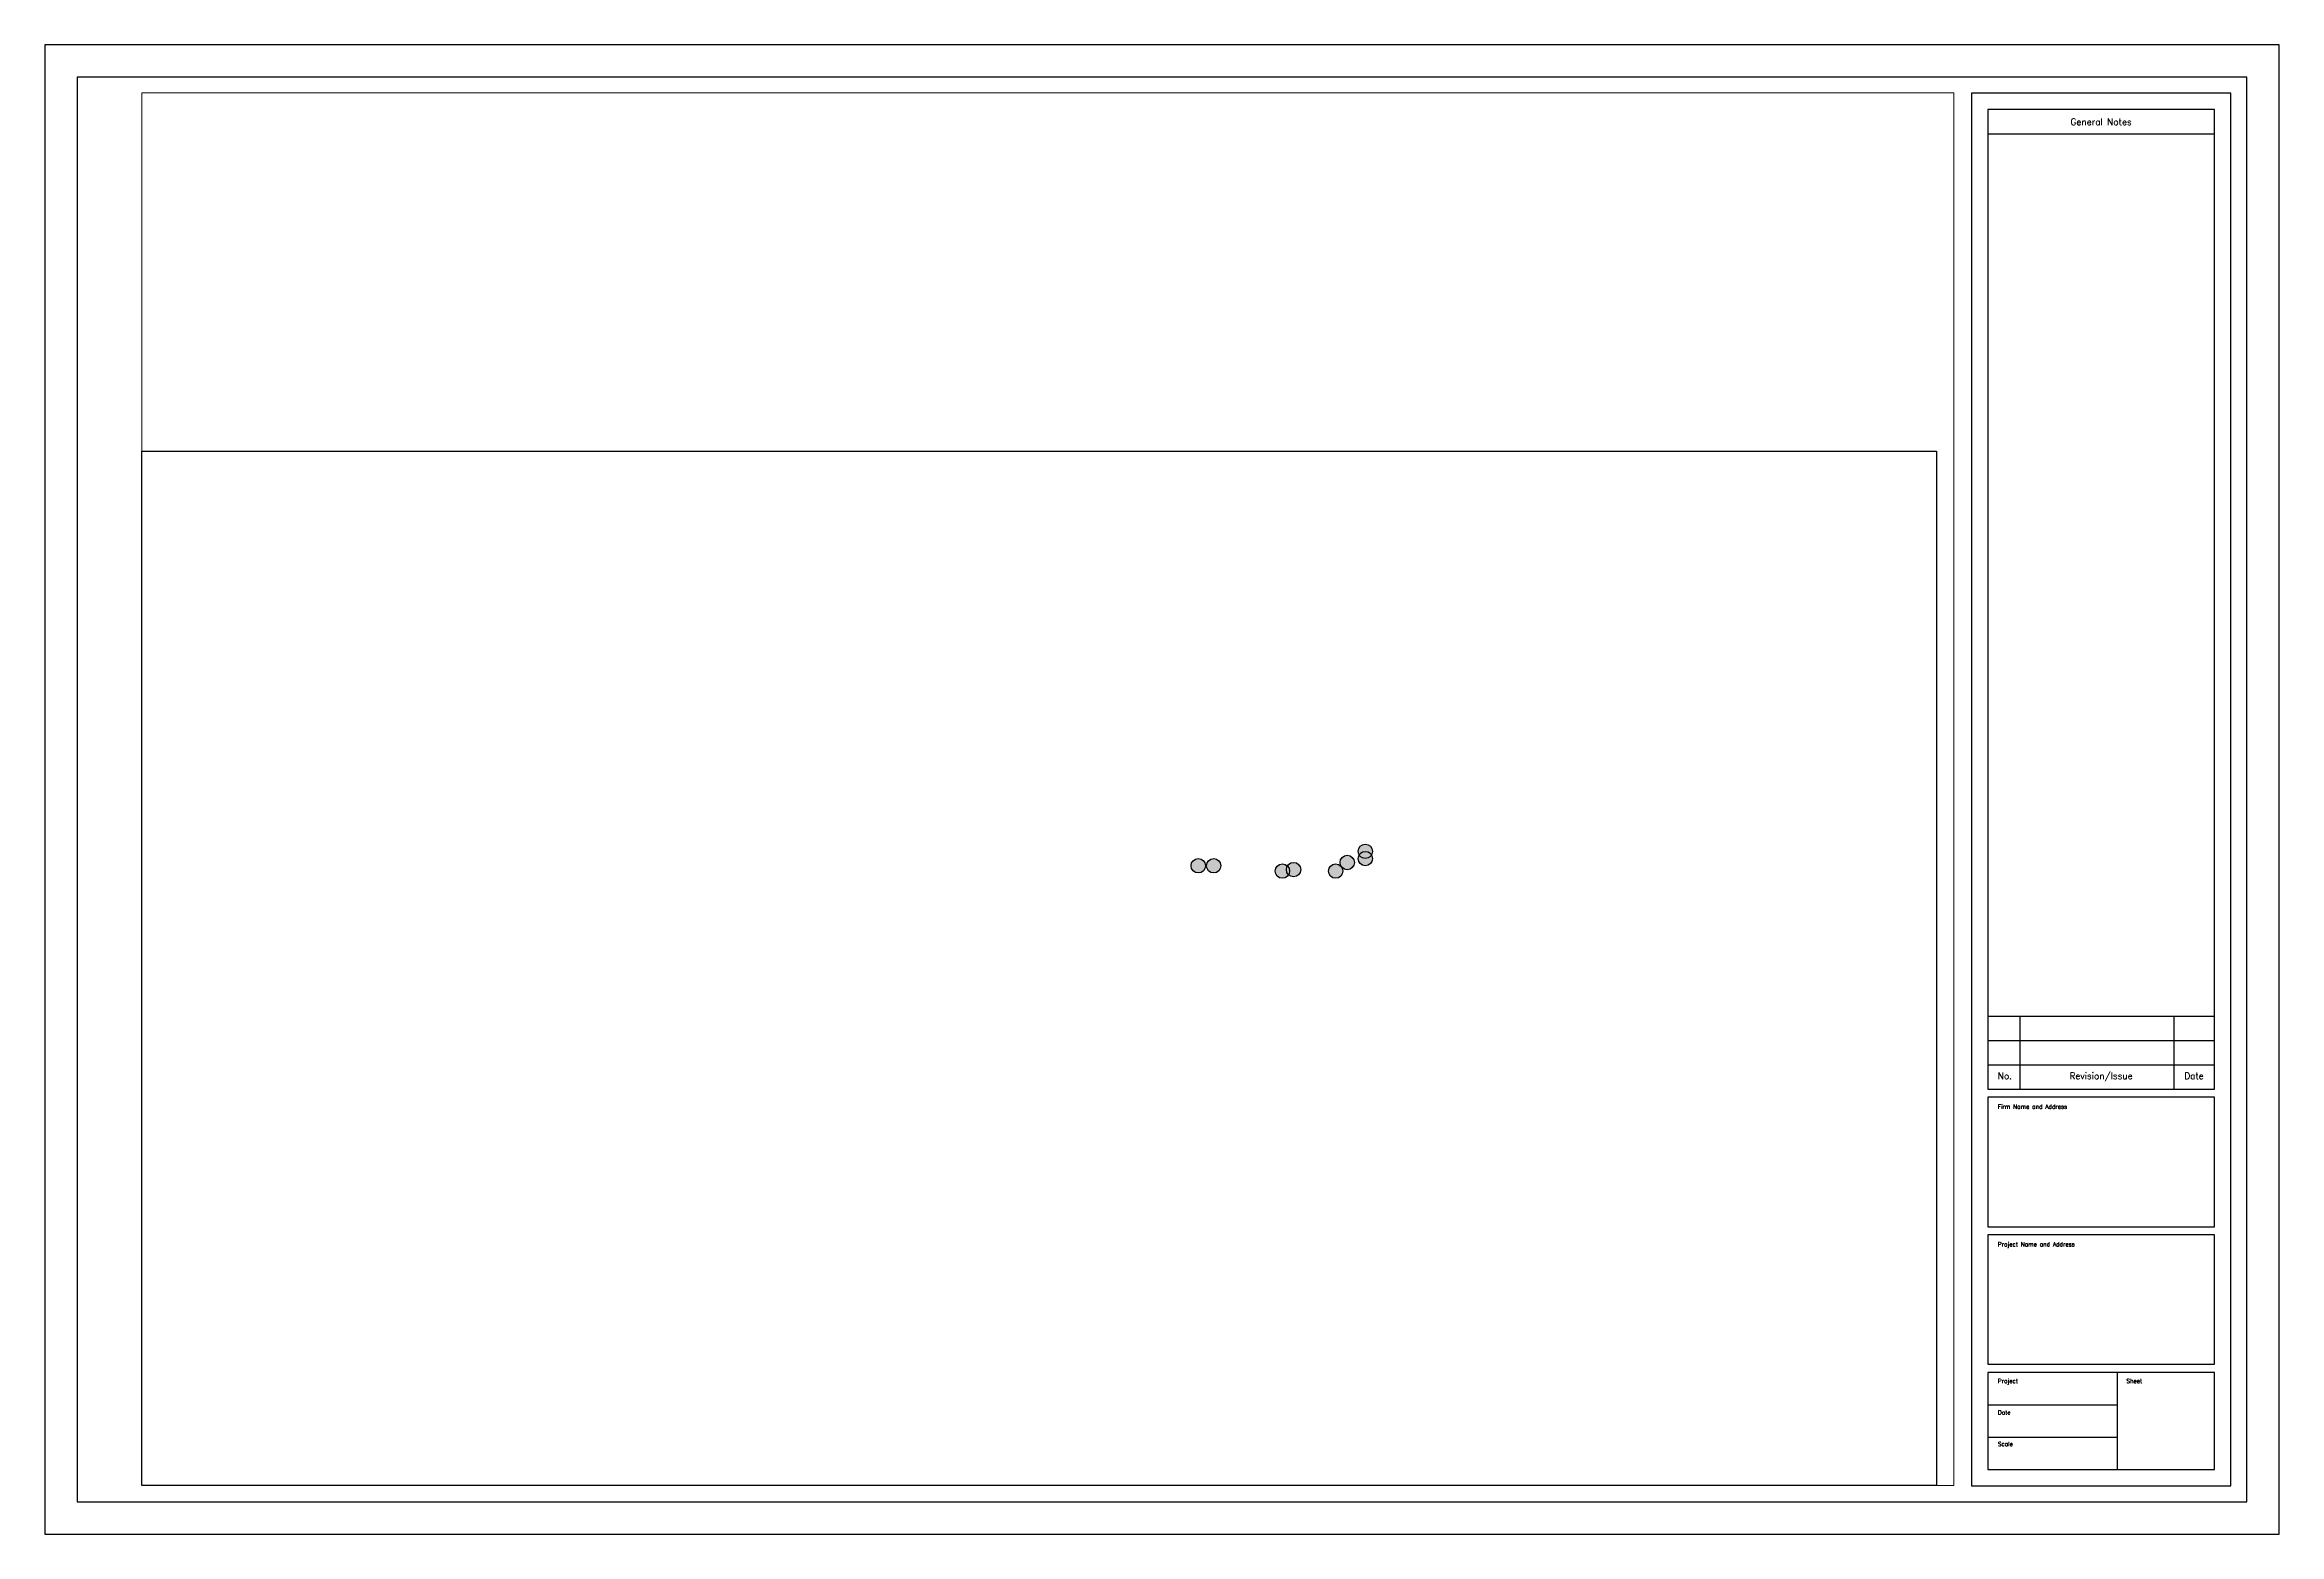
# Paper-space layout 'D-Size Layout' of a CAD drawing. Header units: inches. Extents: x 0 to 34.5, y 0 to 23.
import ezdxf
from ezdxf.enums import TextEntityAlignment as Align

# ---------------------------------------------------------------- set-up
doc = ezdxf.new("R2010")
doc.units = ezdxf.units.IN
doc.header["$LTSCALE"] = 48
doc.header["$MEASUREMENT"] = 0
doc.layers.add('Title Block', color=7, linetype='Continuous')
doc.layers.add('Viewport', color=5, linetype='Continuous')
doc.styles.add('Roman', font='romans')
picture_1 = doc.add_image_def('image1.png', size_in_pixel=(524, 302))

# ---------------------------------------------------------------- blocks, each defined once
blk = doc.blocks.new('Architectural Title Block')
for p, q in [((34.5, 23), (0, 23)), ((0, 23), (0, 0)), ((34.5, 0), (34.5, 23)), ((34, 22.5), (0.5, 22.5)), ((0.5, 22.5), (0.5, 0.5)), ((34, 0.5), (34, 22.5)), ((33.75, 22.25), (29.75, 22.25)), ((29.75, 22.25), (29.75, 0.75)), ((33.75, 0.75), (33.75, 22.25)), ((33.5, 22), (30, 22)), ((30, 22), (30, 6.875)), ((33.5, 6.875), (33.5, 22)), ((30, 21.625), (33.5, 21.625)), ((30, 8), (33.5, 8)), ((30.5, 6.875), (30.5, 8)), ((32.875, 6.875), (32.875, 8)), ((30, 7.625), (33.5, 7.625)), ((30, 7.25), (33.5, 7.25)), ((30, 6.875), (33.5, 6.875)), ((33.5, 6.75), (30, 6.75)), ((30, 6.75), (30, 4.75)), ((33.5, 4.75), (33.5, 6.75)), ((30, 4.75), (33.5, 4.75)), ((33.5, 4.625), (30, 4.625)), ((30, 4.625), (30, 2.625)), ((33.5, 2.625), (33.5, 4.625)), ((30, 2.625), (33.5, 2.625)), ((33.5, 2.5), (30, 2.5)), ((30, 2.5), (30, 1)), ((32, 1), (32, 2.5)), ((33.5, 1), (33.5, 2.5)), ((30, 2), (32, 2)), ((30, 1.5), (32, 1.5)), ((29.75, 0.75), (33.75, 0.75)), ((30, 1), (33.5, 1)), ((0.5, 0.5), (34, 0.5)), ((0, 0), (34.5, 0))]:
    blk.add_line(p, q)
at = {"style": 'Roman'}
for s, p in [('General Notes', (31.7483, 21.8078)), ('No.', (30.2636, 7.0784)), ('Revision/Issue', (31.7483, 7.0784)), ('Date', (33.1838, 7.0784))]:
    blk.add_text(s, height=0.1, dxfattribs=at).set_placement(p, align=Align.MIDDLE_CENTER)
for s, p in [('Firm Name and Address', (30.1554, 6.5711)), ('Project Name and Address', (30.1554, 4.4461)), ('Project', (30.1554, 2.3346)), ('Sheet', (32.1399, 2.3346)), ('Date', (30.1554, 1.8489)), ('Scale', (30.1554, 1.3632))]:
    blk.add_text(s, height=0.065, dxfattribs=at).set_placement(p)
at = {"color": 0, "style": 'Roman', "flags": 8}
for tag, p in [('FNAME', (-0.05, 6)), ('REVDATE', (-0.05, 3)), ('USER', (-0.05, 0))]:
    blk.add_attdef(tag, p, '', height=0.15, rotation=90, dxfattribs=at)

psp = doc.layouts.new('D-Size Layout')

# ---------------------------------------------------------------- hatches: boundary and pattern name
h = psp.add_hatch(color=256)
h.dxf.hatch_style = 1
h.paths.add_polyline_path([(17.699, 10.322, 1), (17.921, 10.322, 1)])
h.paths.add_polyline_path([(18.159, 10.322, 1), (17.937, 10.322, 1)])
h.paths.add_polyline_path([(19.17, 10.263, -0.135461), (19.186, 10.32, 0.662264), (18.998, 10.24, 0.761398), (19.204, 10.184, -0.203178)])
h.paths.add_polyline_path([(19.186, 10.32, -0.203178), (19.22, 10.24, -0.135461), (19.204, 10.184, 0.662264), (19.392, 10.263, 0.761398)])
h.paths.add_polyline_path([(19.82, 10.24, 1), (20.042, 10.24, 1)])
h.paths.add_polyline_path([(20.221, 10.373, 1), (19.999, 10.373, 1)])
h.paths.add_polyline_path([(20.499, 10.434, 0.131652), (20.485, 10.49, -0.57735), (20.293, 10.49, 0.131652), (20.278, 10.434, 1)])
h.paths.add_polyline_path([(20.278, 10.545, 0.131652), (20.293, 10.49, -0.57735), (20.485, 10.49, 0.131652), (20.499, 10.545, 1)])
h.paths.add_polyline_path([(20.485, 10.49, 0.57735), (20.293, 10.49, 0.57735)])
h.paths.add_polyline_path([(19.186, 10.32, 0.135461), (19.17, 10.263, 0.203178), (19.204, 10.184, 0.135461), (19.22, 10.24, 0.203178)])

# ---------------------------------------------------------------- linework, layer by layer
for centre in [(17.81, 10.322), (18.048, 10.322), (19.109, 10.24), (19.281, 10.263), (19.931, 10.24), (20.11, 10.373), (20.389, 10.545), (20.389, 10.434)]:
    psp.add_circle(centre, 0.111)

# ---------------------------------------------------------------- block references
at = {"layer": 'Title Block'}
psp.add_blockref('Architectural Title Block', (0, 0), dxfattribs=at)

# ---------------------------------------------------------------- pictures from other files: only their frames are drawn
image = psp.add_image(picture_1, insert=(1.5, 0.755), size_in_units=(27.705, 15.967))
image.dxf.flags = 7

# ---------------------------------------------------------------- viewports
at = {"layer": 'Viewport'}
psp.add_viewport(center=(15.488, 11.505), size=(27.976, 21.4991), view_center_point=(605.967, 465.994), view_height=1031.95692, dxfattribs=at)

doc.saveas('drawing.dxf')
